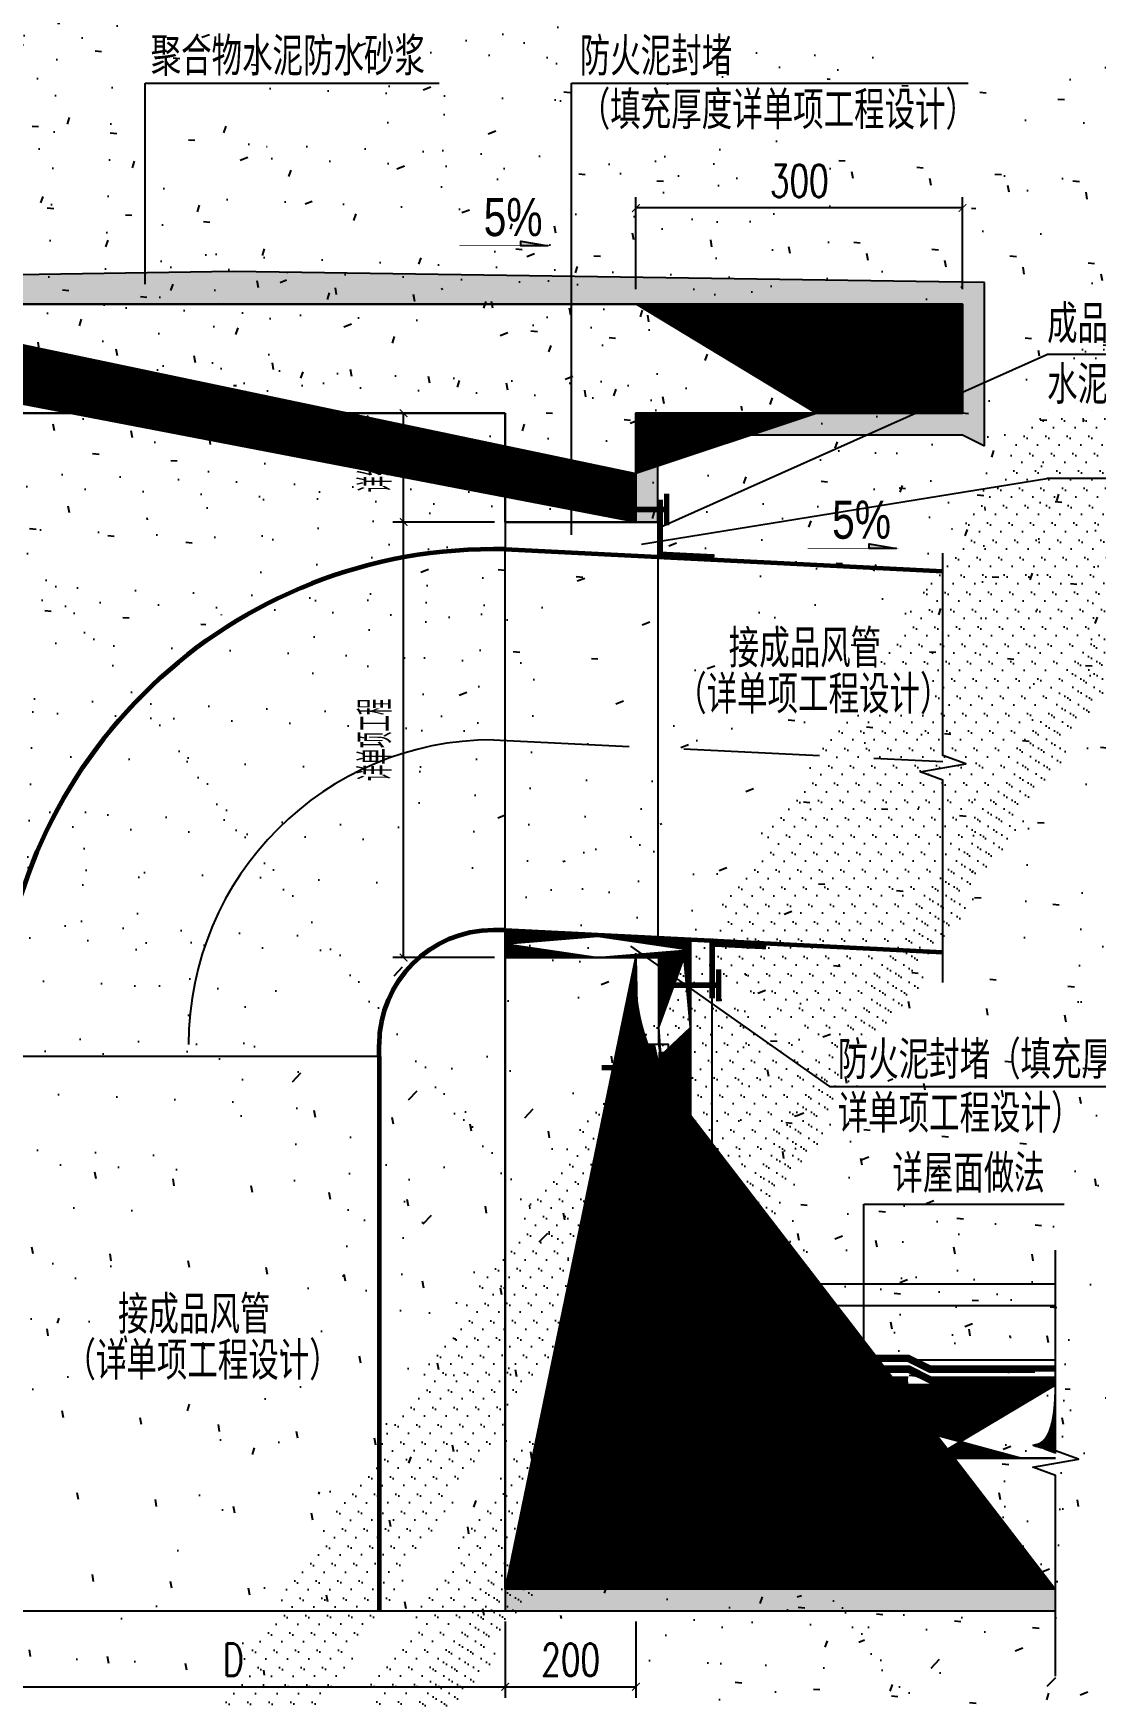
# Model space of a CAD drawing. Extents: x -40548 to 155442, y 5688 to 67136.
# Drawn here: x 134565 to 135541, y 7909 to 9438 of the extents above; entities that cross this region are included whole.
import ezdxf
from ezdxf.lldxf.tags import DXFTag

# ---------------------------------------------------------------- set-up
doc = ezdxf.new("R2010")
doc.units = 0
doc.header["$LTSCALE"] = 1000
doc.linetypes.add('DASH', pattern=[0.35, 0.25, -0.1])
doc.layers.get('DEFPOINTS').update_dxf_attribs({"color": 200})
for name, color, linetype in [('A-AXIS-SYMB', 3, 'Continuous'), ('CR-建-detl-FINISH', 1, 'Continuous'), ('CR-建-detl-H', 9, 'Continuous'), ('CR-建-detl-MEDM', 50, 'Continuous'), ('CR-建-detl-METL', 3, 'Continuous'), ('CR-建-detl-water-DASH', 210, 'Continuous'), ('CR-建-detl-XH', 8, 'Continuous'), ('CR-建-DIM-SYMB', 3, 'Continuous'), ('CR-建-dims-10', 140, 'Continuous'), ('CR-建-Dims-IDEN', 13, 'Continuous'), ('CR-建-floor-DRAIN-A', 120, 'Continuous'), ('CR-暖-ACS-YFG-FL', 2, 'Continuous'), ('CR-暖-ACS-YFG-FRZX', 5, 'CENTER')]:
    doc.layers.add(name, color=color, linetype=linetype)
doc.layers.add('CR-建-Wall-stru', color=40, linetype='Continuous', lineweight=30)
doc.layers.add('CR-暖-ACS-YFG-F2', color=6, linetype='Continuous', lineweight=60)
doc.styles.add('_TCH_DIM_T3', font='SIMPLEX', dxfattribs={"width": 0.705882, "bigfont": 'GBCBIG'})
doc.styles.add('HZ', font='xcsg.shx', dxfattribs={"width": 0.8, "bigfont": 'hztxt.shx'})
tags = doc.linetypes.add('CENTER', pattern=[2, 1.25, -0.25, 0.25, -0.25]).pattern_tags.tags
tags[10:11] = [DXFTag(74, 4), DXFTag(75, 0), DXFTag(340, '0'), DXFTag(46, 1.0), DXFTag(50, 0.0), DXFTag(44, 0.0), DXFTag(45, 0.0)]
tags[8:9] = [DXFTag(74, 4), DXFTag(75, 0), DXFTag(340, '0'), DXFTag(46, 1.0), DXFTag(50, 0.0), DXFTag(44, 0.0), DXFTag(45, 0.0)]
tags[6:7] = [DXFTag(74, 4), DXFTag(75, 0), DXFTag(340, '0'), DXFTag(46, 1.0), DXFTag(50, 0.0), DXFTag(44, 0.0), DXFTag(45, 0.0)]
tags[4:5] = [DXFTag(74, 4), DXFTag(75, 0), DXFTag(340, '0'), DXFTag(46, 1.0), DXFTag(50, 0.0), DXFTag(44, 0.0), DXFTag(45, 0.0)]
doc.dimstyles.new('_TCH_ARCH-10', dxfattribs={"dimscale": 10, "dimtxt": 2.975, "dimasz": 1, "dimexe": 1, "dimexo": 1, "dimgap": 1, "dimtad": 1, "dimdec": 0, "dimzin": 0, "dimdsep": 46, "dimtxsty": '_TCH_DIM_T3', "dimblk": 'ARCHTICK', "dimcen": 0.09, "dimclrt": 7, "dimazin": 2, "dimtfac": 1, "dimtdec": 0, "dimtix": 1, "dimtmove": 2, "dimatfit": 3, "dimfxl": 0, "dimtolj": 1, "dimtzin": 0, "dimarcsym": 0})

# ---------------------------------------------------------------- blocks, each defined once
blk = doc.blocks.new('*U52')
blk.add_hatch(color=256).paths.add_polyline_path([(0, 0), (0, 70), (-400, 0)])
at = {"const_width": 10}
blk.add_lwpolyline([(-400, 0), (0, 70), (0, 0)], close=True, dxfattribs=at)
blk.add_lwpolyline([(-400, 0), (0, 0), (0, 70)], close=True)
blk = doc.blocks.new('*U53')
at = {"const_width": 10}
blk.add_lwpolyline([(0, 0), (906, 0)], dxfattribs=at)
blk.add_blockref('*U52', (0, 0))
blk = doc.blocks.new('JXWT_718ED2DD-497D-4966-A1')
at = {"layer": 'CR-暖-ACS-YFG-F2'}
for p, q in [((1330, 800), (1280, 800)), ((1330, -800), (1280, -800)), ((-800, -1330), (-800, -1280)), ((800, -1330), (800, -1280))]:
    blk.add_line(p, q, dxfattribs=at)
for radius in [2080, 480]:
    blk.add_arc((1280, -1280), radius, 90, 180, dxfattribs=at)
at = {"layer": 'CR-暖-ACS-YFG-FL'}
for points in [[(1330, -800), (1330, 800)], [(800, -1330), (-800, -1330)]]:
    blk.add_lwpolyline(points, dxfattribs=at)
blk = doc.blocks.new('_ArchTick')
at = {"color": 0, "linetype": 'ByBlock', "const_width": 0.1}
blk.add_lwpolyline([(-0.35, -0.35), (0.35, 0.35)], dxfattribs=at)
blk = doc.blocks.new('*D284')
at = {"layer": 'CR-建-dims-10', "color": 0, "lineweight": -2}
for p, q in [((40599266459.337967, 3385065109.282046), (40599266459.337967, 3385065039.41098)), ((40599266958.888618, 3385065109.282046), (40599266958.888618, 3385065039.41098)), ((40599266459.337967, 3385065049.41098), (40599266958.888618, 3385065049.41098))]:
    blk.add_line(p, q, dxfattribs=at)
at = {"layer": 'DEFPOINTS', "color": 0}
for p in [(40599266459.337967, 3385065119.282046), (40599266958.888618, 3385065119.282046), (40599266958.888618, 3385065049.41098)]:
    blk.add_point(p, dxfattribs=at)
at = {"layer": 'CR-建-dims-10', "color": 0, "lineweight": -2, "xscale": 10, "yscale": 10, "zscale": 10, "rotation": 180}
blk.add_blockref('_ArchTick', (40599266459.337967, 3385065049.41098), dxfattribs=at)
at = {"layer": 'CR-建-dims-10', "color": 0, "lineweight": -2, "xscale": 10, "yscale": 10, "zscale": 10}
blk.add_blockref('_ArchTick', (40599266958.888618, 3385065049.41098), dxfattribs=at)
at = {"layer": 'CR-建-dims-10', "color": 7, "insert": (40599266709.113297, 3385065074.28598), "char_height": 29.75, "attachment_point": 5, "style": '_TCH_DIM_T3'}
blk.add_mtext('\\A1;D', dxfattribs=at)
blk = doc.blocks.new('*D285')
at = {"layer": 'CR-建-dims-10', "color": 0, "lineweight": -2}
for p, q in [((40599266958.888618, 3385065109.282046), (40599266958.888618, 3385065039.41098)), ((40599267078.888618, 3385065109.282046), (40599267078.888618, 3385065039.41098)), ((40599266958.888618, 3385065049.41098), (40599267078.888618, 3385065049.41098))]:
    blk.add_line(p, q, dxfattribs=at)
at = {"layer": 'DEFPOINTS', "color": 0}
for p in [(40599266958.888618, 3385065119.282046), (40599267078.888618, 3385065119.282046), (40599267078.888618, 3385065049.41098)]:
    blk.add_point(p, dxfattribs=at)
at = {"layer": 'CR-建-dims-10', "color": 0, "lineweight": -2, "xscale": 10, "yscale": 10, "zscale": 10, "rotation": 180}
blk.add_blockref('_ArchTick', (40599266958.888618, 3385065049.41098), dxfattribs=at)
at = {"layer": 'CR-建-dims-10', "color": 0, "lineweight": -2, "xscale": 10, "yscale": 10, "zscale": 10}
blk.add_blockref('_ArchTick', (40599267078.888618, 3385065049.41098), dxfattribs=at)
at = {"layer": 'CR-建-dims-10', "color": 7, "insert": (40599267018.888618, 3385065074.28598), "char_height": 29.75, "attachment_point": 5, "style": '_TCH_DIM_T3'}
blk.add_mtext('\\A1;200', dxfattribs=at)
blk = doc.blocks.new('*D286')
at = {"layer": 'CR-建-dims-10', "color": 0, "lineweight": -2}
for p, q in [((40599266948.888611, 3385066119.282046), (40599266855.495979, 3385066119.282046)), ((40599266865.495979, 3385065719.282046), (40599266865.495979, 3385066119.282046)), ((40599266948.888611, 3385065719.282046), (40599266855.495979, 3385065719.282046))]:
    blk.add_line(p, q, dxfattribs=at)
at = {"layer": 'DEFPOINTS', "color": 0}
for p in [(40599266865.495979, 3385066119.282046), (40599266958.888611, 3385066119.282046), (40599266958.888611, 3385065719.282046)]:
    blk.add_point(p, dxfattribs=at)
at = {"layer": 'CR-建-dims-10', "color": 0, "lineweight": -2, "xscale": 10, "yscale": 10, "zscale": 10}
for p, rotation in [((40599266865.495979, 3385066119.282046), 90), ((40599266865.495979, 3385065719.282046), 270)]:
    blk.add_blockref('_ArchTick', p, dxfattribs=dict(at, rotation=rotation))
at = {"layer": 'CR-建-dims-10', "color": 7, "insert": (40599266839.636597, 3385065919.282046), "char_height": 29.75, "attachment_point": 5, "rotation": 90, "style": '_TCH_DIM_T3'}
blk.add_mtext('\\A1;详单项工程', dxfattribs=at)
blk = doc.blocks.new('*D287')
at = {"layer": 'CR-建-dims-10', "color": 0, "lineweight": -2}
for p, q in [((40599266948.888611, 3385066219.282046), (40599266855.495979, 3385066219.282046)), ((40599266865.495979, 3385066119.282046), (40599266865.495979, 3385066219.282046)), ((40599266948.888611, 3385066119.282046), (40599266855.495979, 3385066119.282046))]:
    blk.add_line(p, q, dxfattribs=at)
at = {"layer": 'DEFPOINTS', "color": 0}
for p in [(40599266865.495979, 3385066219.282046), (40599266958.888611, 3385066219.282046), (40599266958.888611, 3385066119.282046)]:
    blk.add_point(p, dxfattribs=at)
at = {"layer": 'CR-建-dims-10', "color": 0, "lineweight": -2, "xscale": 10, "yscale": 10, "zscale": 10}
for p, rotation in [((40599266865.495979, 3385066219.282046), 90), ((40599266865.495979, 3385066119.282046), 270)]:
    blk.add_blockref('_ArchTick', p, dxfattribs=dict(at, rotation=rotation))
at = {"layer": 'CR-建-dims-10', "color": 7, "insert": (40599266839.800667, 3385066169.282046), "char_height": 29.75, "attachment_point": 5, "rotation": 90, "style": '_TCH_DIM_T3'}
blk.add_mtext('\\A1;详结施', dxfattribs=at)
blk = doc.blocks.new('*D289')
at = {"layer": 'CR-建-dims-10', "color": 0, "lineweight": -2}
for p, q in [((40599267078.888611, 3385066333.1633), (40599267078.888611, 3385066417.753328)), ((40599267378.888611, 3385066333.1633), (40599267378.888611, 3385066417.753328)), ((40599267378.888611, 3385066407.753328), (40599267078.888611, 3385066407.753328))]:
    blk.add_line(p, q, dxfattribs=at)
at = {"layer": 'DEFPOINTS', "color": 0}
for p in [(40599267078.888611, 3385066407.753328), (40599267078.888611, 3385066323.1633), (40599267378.888611, 3385066323.1633)]:
    blk.add_point(p, dxfattribs=at)
at = {"layer": 'CR-建-dims-10', "color": 0, "lineweight": -2, "xscale": 10, "yscale": 10, "zscale": 10, "rotation": 180}
blk.add_blockref('_ArchTick', (40599267078.888611, 3385066407.753328), dxfattribs=at)
at = {"layer": 'CR-建-dims-10', "color": 0, "lineweight": -2, "xscale": 10, "yscale": 10, "zscale": 10}
blk.add_blockref('_ArchTick', (40599267378.888611, 3385066407.753328), dxfattribs=at)
at = {"layer": 'CR-建-dims-10', "color": 7, "insert": (40599267228.888611, 3385066432.628328), "char_height": 29.75, "attachment_point": 5, "style": '_TCH_DIM_T3'}
blk.add_mtext('\\A1;300', dxfattribs=at)
blk = doc.blocks.new('34543432')
at = {"layer": 'CR-建-detl-H', "linetype": 'Continuous'}
h = blk.add_hatch(dxfattribs=at)
h.set_pattern_fill('钢筋混凝土', color=256, scale=10, style=0)
h.set_pattern_definition([(45, (40599266780.312, 3385066286.055), (-17.6777, 17.6777), []), (50, (40599266780.31, 3385066286.055), (71.726, -6.275), [7.5, -82.5]), (355, (40599266780.31, 3385066286.055), (-13.875, 75.219), [6, -66]), (100.451, (40599266786.29, 3385066285.53), (57.851, 68.944), [6.374, -70.114]), (46.184, (40599266780.31, 3385066306.055), (106.724, -16.552), [11.25, -123.75]), (96.636, (40599266789.21, 3385066304.68), (93.466, 97.412), [9.561, -105.171]), (351.184, (40599266780.31, 3385066306.06), (93.466, 97.412), [9, -99]), (21, (40599266790.31, 3385066301.055), (59.6907, -40.262), [7.5, -82.5]), (326, (40599266790.31, 3385066301.055), (24.3315, 72.515), [6, -66]), (71.451, (40599266795.29, 3385066297.7), (84.022, 32.253), [6.374, -70.114]), (37.5, (40599266780.312, 3385066286.055), (1.216, 33.2894), [0, -65.2, 0, -67, 0, -66.25]), (7.5, (40599266780.312, 3385066286.055), (26.307, 39.4412), [0, -38.2, 0, -63.7, 0, -25.25]), (327.5, (40599266758.012, 3385066286.055), (53.3822, -2.2555), [0, -25, 0, -78, 0, -103.5]), (317.5, (40599266748.012, 3385066286.055), (58.3186, 10.0105), [0, -32.5, 0, -51.8, 0, -73.5])])
h.paths.add_polyline_path([(40599267378.888611, 3385066319.282046), (40599266709.113289, 3385066319.282046), (40599266709.113289, 3385066219.282046), (40599266958.888611, 3385066219.282046), (40599266958.888611, 3385066119.282046), (40599267078.888611, 3385066119.282046), (40599267078.888611, 3385066219.282046), (40599267378.888611, 3385066219.282046)])
h.paths.add_polyline_path([(40599266709.113289, 3385066319.282046), (40599266039.337967, 3385066319.282046), (40599266039.337967, 3385066219.282046), (40599266339.337967, 3385066219.282046), (40599266339.337967, 3385066119.282046), (40599266459.337967, 3385066119.282046), (40599266459.337967, 3385066219.282046), (40599266709.113289, 3385066219.282046)])
h = blk.add_hatch(dxfattribs=at)
h.set_pattern_fill('ANSI37', color=256, scale=2, style=0)
h.set_pattern_definition([(45, (40600092813.495, 3385019564.378), (-4.49012806, 4.49012806), []), (135, (40600092813.495, 3385019564.378), (-4.49012806, -4.49012806), [])])
h.paths.add_polyline_path([(40599267098.888611, 3385066087.316604), (40599267098.888611, 3385066119.282046), (40599266958.888611, 3385066119.282046), (40599266958.888611, 3385066094.282046)])
h = blk.add_hatch(dxfattribs=at)
h.set_pattern_fill('ANSI37', color=256, scale=2, style=0)
h.set_pattern_definition([(315, (40600092813.495, 3385112274.186), (-4.49012806, -4.49012806), []), (225, (40600092813.495, 3385112274.186), (-4.49012806, 4.49012806), [])])
h.paths.add_polyline_path([(40599267128.888443, 3385065733.518134), (40599266958.888611, 3385065744.282046), (40599266958.888611, 3385065719.282046), (40599267128.888527, 3385065719.282469)])
h = blk.add_hatch(dxfattribs=at)
h.set_pattern_fill('钢筋混凝土', color=256, scale=10, style=0)
h.set_pattern_definition([(45, (40598671479.78, 3385302604.437), (-17.6776695, 17.6776695), []), (50, (40598671479.78, 3385302604.44), (71.726018, -6.2752135), [7.5, -82.5]), (355, (40598671479.78, 3385302604.44), (-13.875133, 75.219213), [6, -66]), (100.4514, (40598671485.76, 3385302603.914), (57.850938, 68.943954), [6.374019, -70.114211]), (46.1842, (40598671479.78, 3385302624.44), (106.724105, -16.551901), [11.25, -123.75]), (96.6356, (40598671488.67, 3385302623.06), (93.46627, 97.411787), [9.561029, -105.1713]), (351.1842, (40598671479.78, 3385302624.44), (93.466195, 97.41186), [9, -99]), (21, (40598671489.78, 3385302619.44), (59.690705, -40.261889), [7.5, -82.5]), (326, (40598671489.78, 3385302619.44), (24.331533, 72.5150045), [6, -66]), (71.4514, (40598671494.754, 3385302616.08), (84.022263, 32.25305), [6.374019, -70.114211]), (37.5, (40598671479.78, 3385302604.437), (1.2159855, 33.2893854), [0, -65.2, 0, -67, 0, -66.25]), (7.5, (40598671479.78, 3385302604.437), (26.3069537, 39.4411712), [0, -38.2, 0, -63.7, 0, -25.25]), (327.5, (40598671457.48, 3385302604.437), (53.3822436, -2.2554872), [0, -25, 0, -78, 0, -103.5]), (317.5, (40598671447.48, 3385302604.437), (58.318617, 10.0104982), [0, -32.5, 0, -51.8, 0, -73.5])])
h.paths.add_polyline_path([(40599267078.888062, 3385065639.282046), (40599267078.888611, 3385065639.282046), (40599267078.888611, 3385065719.282046), (40599266958.888611, 3385065719.282046), (40599266958.888611, 3385065139.282046), (40599267464.327316, 3385065139.282046), (40599267464.327316, 3385065259.282046), (40599267078.888611, 3385065259.282046)])
at = {"layer": 'CR-建-detl-XH'}
h = blk.add_hatch(dxfattribs=at)
h.set_pattern_fill('AR-SAND', color=256, scale=5, style=0)
h.set_pattern_definition([(37.5, (40598655558.146, 3385308696.735), (-0.40000782, 12.23533093), [0, -9.652, 0, -10.795, 0, -10.31875]), (7.5, (40598655558.146, 3385308696.735), (11.23808208, 17.9206275), [0, -5.207, 0, -8.6995, 0, -3.33375]), (327.5, (40598655550.335, 3385308696.735), (19.77480926, 0.03592962), [0, -3.175, 0, -11.43, 0, -14.9225]), (317.5, (40598655550.335, 3385308696.735), (19.0889113, 5.5732331), [0, -1.5875, 0, -7.493, 0, -8.5725])])
edge = h.paths.add_edge_path()
edge.add_line((40599266339.337967, 3385066219.282046), (40599266039.337967, 3385066219.282046))
edge.add_line((40599266039.337967, 3385066219.282046), (40599266039.337967, 3385066319.282046))
edge.add_line((40599266039.337967, 3385066319.282046), (40599266709.113297, 3385066319.282046))
edge.add_line((40599266709.113289, 3385066319.282046), (40599267378.888611, 3385066319.282046))
edge.add_line((40599267378.888611, 3385066319.282046), (40599267378.888611, 3385066219.282046))
edge.add_line((40599267378.888611, 3385066219.282046), (40599267078.888611, 3385066219.282046))
edge.add_line((40599267078.888611, 3385066219.282046), (40599267078.888611, 3385066119.282046))
edge.add_line((40599267078.888611, 3385066119.282046), (40599267098.888611, 3385066119.282046))
edge.add_line((40599267098.888611, 3385066119.282046), (40599267098.888611, 3385066199.282046))
edge.add_line((40599267098.888611, 3385066199.282046), (40599267213.888611, 3385066199.282046))
edge.add_arc((40599267216.799759, 3385066195.121635), 5.077772, 55.018509785, 124.981406547, ccw=False)
edge.add_line((40599267219.710899, 3385066199.282046), (40599267378.888611, 3385066199.282046))
edge.add_line((40599267378.888611, 3385066199.282046), (40599267398.888611, 3385066189.282046))
edge.add_line((40599267398.888611, 3385066189.282046), (40599267398.888611, 3385066339.282046))
edge.add_line((40599267398.888611, 3385066339.282046), (40599266709.113289, 3385066349.282046))
edge.add_line((40599266709.113289, 3385066349.282046), (40599266019.337967, 3385066339.282046))
edge.add_line((40599266019.337967, 3385066339.282046), (40599266019.337967, 3385066189.282046))
edge.add_line((40599266019.337967, 3385066189.282046), (40599266039.337967, 3385066199.282046))
edge.add_line((40599266039.337967, 3385066199.282046), (40599266199.856827, 3385066199.282046))
edge.add_arc((40599266202.097397, 3385066194.007423), 5.730779, 66.985014827, 113.015033381, ccw=False)
edge.add_line((40599266204.337967, 3385066199.282046), (40599266319.337967, 3385066199.282046))
edge.add_line((40599266319.337967, 3385066199.282046), (40599266319.337967, 3385065741.890741))
edge.add_line((40599266319.337967, 3385065741.890742), (40599266339.337967, 3385065741.890742))
edge.add_line((40599266339.337967, 3385065741.890742), (40599266339.337967, 3385066219.282046))
h = blk.add_hatch(dxfattribs=at)
h.set_pattern_fill('AR-SAND', color=256, scale=5, style=0)
h.set_pattern_definition([(37.5, (40598915882.546, 3385308696.735), (-0.40000782, 12.23533093), [0, -9.652, 0, -10.795, 0, -10.31875]), (7.5, (40598915882.546, 3385308696.735), (11.2380821, 17.9206275), [0, -5.207, 0, -8.6995, 0, -3.33375]), (327.5, (40598915874.735, 3385308696.735), (19.77480926, 0.03592962), [0, -3.175, 0, -11.43, 0, -14.9225]), (317.5, (40598915874.735, 3385308696.735), (19.0889113, 5.5732331), [0, -1.5875, 0, -7.493, 0, -8.5725])])
edge = h.paths.add_edge_path()
edge.add_line((40599267199.045357, 3385065399.282046), (40599267150.620743, 3385065399.282046))
edge.add_line((40599267150.620743, 3385065399.282046), (40599267128.885834, 3385065399.282186))
edge.add_line((40599267128.885834, 3385065399.282186), (40599267128.887863, 3385065639.282046))
edge.add_line((40599267128.887863, 3385065639.282046), (40599267078.888618, 3385065719.282046))
edge.add_line((40599267078.888618, 3385065719.282046), (40599267078.888611, 3385065618.101524))
edge.add_line((40599267078.888611, 3385065618.101524), (40599267092.770187, 3385065618.101524))
edge.add_line((40599267092.770187, 3385065618.101524), (40599267090.037758, 3385065638.829961))
edge.add_line((40599267090.037758, 3385065638.829961), (40599267094.801689, 3385065618.101524))
edge.add_line((40599267094.801689, 3385065618.101524), (40599267078.888611, 3385065618.101524))
edge.add_line((40599267078.888611, 3385065618.101524), (40599267078.888618, 3385065719.282046))
edge.add_line((40599267078.888618, 3385065719.282046), (40599267128.888428, 3385065730.000002))
edge.add_line((40599267128.888428, 3385065730.000002), (40599267148.887772, 3385065740))
edge.add_line((40599267148.887772, 3385065740), (40599267148.886253, 3385065449.282193))
edge.add_arc((40599267198.886253, 3385065449.281786), 49.999992, 179.999534454, 270.182336875)
at = {"layer": 'CR-建-detl-XH', "linetype": 'Continuous'}
h = blk.add_hatch(dxfattribs=at)
h.set_pattern_fill('ANSI37', color=256, scale=10, style=0)
h.set_pattern_definition([(45, (40598915882.546, 3385308696.735), (-11.22532015, 11.22532015), []), (135, (40598915882.546, 3385308696.735), (-11.22532015, -11.22532015), [])])
h.paths.add_polyline_path([(40599267106.386253, 3385065399.28233), (40599267128.885834, 3385065399.282186), (40599267128.887863, 3385065719.282046), (40599267099.999992, 3385065719.282047), (40599267099.999992, 3385065639.281814), (40599267108.887329, 3385065589.280353), (40599267106.397453, 3385065529.085476), (40599267106.396217, 3385065508.809893)])
h = blk.add_hatch(dxfattribs=at)
h.set_pattern_fill('防水材料', color=256, scale=10, angle=45, style=0)
h.set_pattern_definition([(45, (40598712721.376, 3385319329.5393), (13.25825215, 22.09708691), [100, -50]), (135, (40598712721.376, 3385319329.5393), (13.25825215, -22.09708691), [100, -50])])
h.paths.add_polyline_path([(40599267086.427696, 3385065639.282046), (40599267078.888611, 3385065639.282046), (40599267078.887329, 3385065589.280683), (40599267108.887329, 3385065589.280353), (40599267108.894783, 3385065639.281318)])
at = {"layer": 'CR-建-detl-XH'}
h = blk.add_hatch(dxfattribs=at)
h.set_pattern_fill('AR-SAND', color=256, scale=5, style=0)
h.set_pattern_definition([(37.5, (40599093652.677, 3385237579.942), (-0.40000782, 12.23533093), [0, -9.652, 0, -10.795, 0, -10.31875]), (7.5, (40599093652.677, 3385237579.942), (11.2380821, 17.9206275), [0, -5.207, 0, -8.6995, 0, -3.33375]), (327.5, (40599093644.867, 3385237579.942), (19.77480926, 0.0359296), [0, -3.175, 0, -11.43, 0, -14.9225]), (317.5, (40599093644.867, 3385237579.942), (19.0889113, 5.5732331), [0, -1.5875, 0, -7.493, 0, -8.5725])])
edge = h.paths.add_edge_path()
edge.add_arc((40599267198.886253, 3385065449.281793), 50, 216.869533952, 269.817666216)
edge.add_line((40599267198.727127, 3385065399.282046), (40599267464.327316, 3385065399.282046))
edge.add_line((40599267464.327316, 3385065399.282046), (40599267464.327316, 3385065419.282046))
edge.add_line((40599267464.327316, 3385065419.282046), (40599267158.886047, 3385065419.282046))
at = {"layer": 'CR-建-detl-XH', "linetype": 'Continuous'}
h = blk.add_hatch(dxfattribs=at)
h.set_pattern_fill('防水材料', color=256, scale=10, style=0)
h.set_pattern_definition([(180, (40599441256.9654, 3385224385.151), (-25, 6.25), [100, -50]), (90, (40599441256.9654, 3385224385.151), (6.25, -25), [100, -50])])
h.paths.add_polyline_path([(40599267106.389587, 3385065349.282046), (40599267141.100311, 3385065349.282046), (40599267141.100311, 3385065399.282046), (40599267106.389587, 3385065399.282046)])
at = {"layer": 'CR-建-detl-XH'}
h = blk.add_hatch(dxfattribs=at)
h.set_pattern_fill('混凝土', color=256, scale=5, style=0)
h.set_pattern_definition([(50, (40599093652.677, 3385237579.942), (35.863009, -3.1376067), [3.75, -41.25]), (355, (40599093652.677, 3385237579.942), (-6.9375667, 37.6096067), [3, -33]), (100.4514, (40599093655.666, 3385237579.68), (28.925469, 34.471977), [3.1870095, -35.0571056]), (46.1842, (40599093652.677, 3385237589.94), (53.3620524, -8.275951), [5.625, -61.875]), (96.6356, (40599093657.124, 3385237589.25), (46.733135, 48.705894), [4.780514, -52.58565]), (351.1842, (40599093652.677, 3385237589.94), (46.733097, 48.70593), [4.5, -49.5]), (21, (40599093657.677, 3385237587.442), (29.8453526, -20.1309445), [3.75, -41.25]), (326, (40599093657.677, 3385237587.442), (12.1657666, 36.257502), [3, -33]), (71.4514, (40599093660.164, 3385237585.764), (42.0111314, 16.126525), [3.1870095, -35.0571056]), (37.5, (40599093652.677, 3385237579.942), (0.60799277, 16.6446927), [0, -32.6, 0, -33.5, 0, -33.125]), (7.5, (40599093652.677, 3385237579.942), (13.1534769, 19.7205856), [0, -19.1, 0, -31.85, 0, -12.625]), (327.5, (40599093641.527, 3385237579.942), (26.6911218, -1.1277436), [0, -12.5, 0, -39, 0, -51.75]), (317.5, (40599093636.527, 3385237579.942), (29.1593085, 5.0052491), [0, -16.25, 0, -25.9, 0, -36.75])])
h.paths.add_polyline_path([(40599267464.327316, 3385065349.282046), (40599267464.327316, 3385065399.282046), (40599267150.620743, 3385065399.282046), (40599267150.620743, 3385065349.282046)])
h = blk.add_hatch(dxfattribs=at)
h.set_pattern_fill('AR-SAND', color=256, scale=5, style=0)
h.set_pattern_definition([(37.5, (40599099729.584, 3385228657.581), (-0.40000782, 12.23533093), [0, -9.652, 0, -10.795, 0, -10.31875]), (7.5, (40599099729.584, 3385228657.58), (11.2380821, 17.9206275), [0, -5.207, 0, -8.6995, 0, -3.33375]), (327.5, (40599099721.773, 3385228657.581), (19.77480926, 0.0359296), [0, -3.175, 0, -11.43, 0, -14.9225]), (317.5, (40599099721.773, 3385228657.58), (19.0889113, 5.5732331), [0, -1.5875, 0, -7.493, 0, -8.5725])])
h.paths.add_polyline_path([(40599267078.895897, 3385065376.785884), (40599267078.892723, 3385065326.782695), (40599267128.895897, 3385065326.782695, -0.4142322429)])
at = {"layer": 'CR-建-detl-XH', "linetype": 'Continuous'}
h = blk.add_hatch(dxfattribs=at)
h.set_pattern_fill('ANSI37', color=256, scale=10, style=0)
h.set_pattern_definition([(45, (40599104640.574, 3385216892.71), (-11.2253202, 11.2253202), []), (135, (40599104640.574, 3385216892.71), (-11.2253202, -11.2253202), [])])
edge = h.paths.add_edge_path()
edge.add_line((40599267464.327316, 3385065275.13967), (40599267464.327316, 3385065326.782313))
edge.add_line((40599267464.327316, 3385065326.782313), (40599267078.892708, 3385065326.782695))
edge.add_line((40599267078.892723, 3385065326.782695), (40599267078.892067, 3385065309.118969))
edge.add_arc((40599267128.8918, 3385065309.282046), 50.000001, 180.186872672, 270.006853309)
edge.add_line((40599267128.897781, 3385065259.282046), (40599267331.207092, 3385065259.282046))
edge.add_line((40599267331.2071, 3385065259.282046), (40599267351.294678, 3385065259.282046))
edge.add_line((40599267351.294678, 3385065259.282046), (40599267464.327316, 3385065259.282046))
edge.add_line((40599267464.327316, 3385065259.282046), (40599267464.327316, 3385065263.793429))
edge.add_line((40599267464.327316, 3385065263.793429), (40599267443.327316, 3385065271.436804))
edge.add_line((40599267443.327316, 3385065271.436804), (40599267464.327316, 3385065275.13967))
at = {"layer": 'CR-建-detl-XH'}
h = blk.add_hatch(dxfattribs=at)
h.set_pattern_fill('AR-SAND', color=256, scale=5, style=0)
h.set_pattern_definition([(37.5, (40599099729.58, 3385228590.08), (-0.40000782, 12.23533093), [0, -9.652, 0, -10.795, 0, -10.31875]), (7.5, (40599099729.58, 3385228590.08), (11.2380821, 17.9206275), [0, -5.207, 0, -8.6995, 0, -3.33375]), (327.5, (40599099721.769, 3385228590.08), (19.77480926, 0.0359296), [0, -3.175, 0, -11.43, 0, -14.9225]), (317.5, (40599099721.769, 3385228590.08), (19.0889113, 5.5732331), [0, -1.5875, 0, -7.493, 0, -8.5725])])
h.paths.add_polyline_path([(40599267078.8918, 3385065309.285235), (40599267078.888611, 3385065259.282046), (40599267128.8918, 3385065259.282046, -0.4142322429)])
h = blk.add_hatch(dxfattribs=at)
h.set_pattern_fill('AR-SAND', color=256, scale=5, style=0)
h.set_pattern_definition([(142.5, (40599860086.018, 3385306424.237), (0.40000782, 12.23533093), [0, -9.652, 0, -10.795, 0, -10.31875]), (172.5, (40599860086.018, 3385306424.237), (-11.23808208, 17.9206275), [0, -5.207, 0, -8.6995, 0, -3.33375]), (212.5, (40599860093.829, 3385306424.237), (-19.77480926, 0.03592962), [0, -3.175, 0, -11.43, 0, -14.9225]), (222.5, (40599860093.829, 3385306424.237), (-19.0889113, 5.5732331), [0, -1.5875, 0, -7.493, 0, -8.5725])])
h.paths.add_polyline_path([(40599266958.888611, 3385065139.282046), (40599266958.888611, 3385065119.282046), (40599267464.327316, 3385065119.282046), (40599267464.327316, 3385065139.282046)])
at = {"layer": 'CR-建-detl-FINISH'}
for p, q in [((40599266709.113289, 3385066349.282046), (40599266019.337967, 3385066339.282046)), ((40599267398.888611, 3385066339.282046), (40599266709.113289, 3385066349.282046)), ((40599267398.888611, 3385066189.282046), (40599267398.888611, 3385066339.282046)), ((40599267098.888611, 3385066119.282046), (40599267098.888611, 3385066199.282046)), ((40599267098.888611, 3385066199.282046), (40599267378.888611, 3385066199.282046)), ((40599267378.888611, 3385066199.282046), (40599267398.888611, 3385066189.282046)), ((40599267078.888611, 3385066119.282046), (40599267098.888611, 3385066119.282046)), ((40599267148.886253, 3385065449.281793), (40599267148.888527, 3385065734.828949)), ((40599267198.988609, 3385065732.336313), (40599267178.865356, 3385065733.337507)), ((40599267099.999992, 3385065639.281814), (40599267099.999992, 3385065719.282046)), ((40599267128.888527, 3385065719.282045), (40599267128.885834, 3385065399.282186)), ((40599267464.327316, 3385065419.282046), (40599267158.886063, 3385065419.282046))]:
    blk.add_line(p, q, dxfattribs=at)
for points in [[(40599267078.887329, 3385065589.280683), (40599267108.887329, 3385065589.280353), (40599267108.890518, 3385065639.281716), (40599267078.888611, 3385065639.282046)], [(40599266958.888611, 3385065139.282046), (40599266958.888611, 3385065119.282046), (40599267464.327316, 3385065119.282046)]]:
    blk.add_lwpolyline(points, dxfattribs=at)
at = {"layer": 'CR-建-detl-FINISH', "color": 5}
blk.add_lwpolyline([(40599266459.337967, 3385065119.282046), (40599266958.888611, 3385065119.282046)], dxfattribs=at)
at = {"layer": 'CR-建-detl-FINISH'}
blk.add_arc((40599267198.886253, 3385065449.281793), 50, 180, 270, dxfattribs=at)
at = {"layer": 'CR-建-detl-MEDM'}
for p, q in [((40599267098.888611, 3385066119.282046), (40599266958.888611, 3385066119.282046)), ((40599266958.888611, 3385066119.282046), (40599266958.888611, 3385066094.282046)), ((40599267098.888611, 3385066119.282046), (40599267098.888611, 3385066087.316604)), ((40599266958.888611, 3385066094.282046), (40599267068.888611, 3385066088.809198)), ((40599267098.888611, 3385066087.316604), (40599267098.888611, 3385065737.316604)), ((40599266958.888611, 3385065744.282046), (40599267178.57412, 3385065733.518132)), ((40599266958.888611, 3385065719.282046), (40599266958.888611, 3385065744.282046)), ((40599267128.888443, 3385065735.824017), (40599267128.888527, 3385065719.282045)), ((40599266958.888611, 3385065719.282046), (40599267128.888397, 3385065719.282046)), ((40599267106.389587, 3385065349.28233), (40599267106.389587, 3385065399.28233)), ((40599267150.620743, 3385065399.282046), (40599267106.389587, 3385065399.28233)), ((40599267141.100311, 3385065349.282046), (40599267141.100311, 3385065399.282046)), ((40599267464.327316, 3385065399.282046), (40599267150.620743, 3385065399.282046)), ((40599267141.100311, 3385065349.282046), (40599267106.389587, 3385065349.28233)), ((40599267464.327316, 3385065349.282046), (40599267141.100311, 3385065349.282046))]:
    blk.add_line(p, q, dxfattribs=at)
blk.add_lwpolyline([(40599267464.327316, 3385065326.782313), (40599267078.892723, 3385065326.782695), (40599267078.892067, 3385065309.118969, 0.4132936115), (40599267128.897781, 3385065259.282046), (40599267331.2071, 3385065259.282046), (40599267351.294678, 3385065259.282046), (40599267464.327316, 3385065259.282046)], format="xyb", dxfattribs=at)
for centre in [(40599267128.895897, 3385065376.782695), (40599267128.8918, 3385065309.282046)]:
    blk.add_arc(centre, 50, 179.996339019, 270, dxfattribs=at)
at = {"layer": 'CR-建-detl-METL', "linetype": 'Continuous', "const_width": 5}
for points in [[(40599267101.169991, 3385066139.703098), (40599267101.169991, 3385066089.703098), (40599267151.046532, 3385066087.221582)], [(40599267107.169991, 3385066145.471951), (40599267107.169991, 3385066116.099316)], [(40599267052.816002, 3385066130.785633), (40599267105.669991, 3385066130.785633)], [(40599267148.888512, 3385065681.718326), (40599267148.888512, 3385065731.718326), (40599267198.51873, 3385065729.249066)], [(40599267154.888512, 3385065679.161674), (40599267154.888512, 3385065708.534309)], [(40599267100.534523, 3385065693.847992), (40599267153.388512, 3385065693.847992)], [(40599267101.836937, 3385065632.787842), (40599267101.836937, 3385065603.415206)], [(40599267047.482964, 3385065618.101524), (40599267100.336937, 3385065618.101524)]]:
    blk.add_lwpolyline(points, dxfattribs=at)
at = {"layer": 'CR-建-detl-water-DASH'}
for points in [[(40599267078.888618, 3385065718.829962), (40599267081.401917, 3385065589.384352), (40599267081.384171, 3385065376.339768, 0.4142488958), (40599267128.884018, 3385065328.839919), (40599267328.880981, 3385065328.839919)], [(40599267084.463188, 3385065638.829961), (40599267086.402023, 3385065590.549691), (40599267086.384171, 3385065376.339467, 0.4142488958), (40599267128.883713, 3385065333.839919), (40599267328.880981, 3385065333.839919)], [(40599267084.463188, 3385065638.829961), (40599267091.400513, 3385065589.395751), (40599267091.397377, 3385065527.926636), (40599267091.396156, 3385065507.651052), (40599267091.384171, 3385065376.339165, 0.4142488958), (40599267128.883423, 3385065338.839919), (40599267328.880981, 3385065338.839919), (40599267348.968559, 3385065328.839919), (40599267464.327316, 3385065328.839919)], [(40599267090.037758, 3385065638.829961), (40599267096.400574, 3385065590.56111), (40599267096.397453, 3385065529.09199), (40599267096.396233, 3385065508.816407), (40599267096.384171, 3385065376.338864, 0.4142488958), (40599267128.88311, 3385065343.839919), (40599267330.056709, 3385065343.839919), (40599267350.144287, 3385065333.839919), (40599267464.327316, 3385065333.839919)], [(40599267090.037758, 3385065638.829961), (40599267101.400513, 3385065589.389236), (40599267101.397377, 3385065527.920122), (40599267101.396156, 3385065507.644538), (40599267101.384171, 3385065376.338562, 0.4142488958), (40599267128.882812, 3385065348.839919), (40599267328.293114, 3385065348.839919), (40599267348.380692, 3385065338.839919), (40599267445.285294, 3385065338.839919)], [(40599267095.612343, 3385065638.829961), (40599267106.400574, 3385065590.554595), (40599267106.397453, 3385065529.085476), (40599267106.396217, 3385065508.809893), (40599267106.384171, 3385065376.338261, 0.4142488958), (40599267128.882507, 3385065353.839919), (40599267329.468842, 3385065353.839919), (40599267349.556427, 3385065343.839919), (40599267464.327316, 3385065343.839919)]]:
    blk.add_lwpolyline(points, format="xyb", dxfattribs=at)
at = {"layer": 'CR-建-detl-water-DASH', "linetype": 'DASH', "ltscale": 0.1, "const_width": 5}
for points in [[(40599267081.675903, 3385065638.829961), (40599267083.90197, 3385065589.967021), (40599267083.884171, 3385065376.339618, 0.4142488958), (40599267128.883873, 3385065331.339919), (40599267328.880981, 3385065331.339919)], [(40599267087.250473, 3385065638.829961), (40599267093.900543, 3385065589.97843), (40599267093.897423, 3385065528.509313), (40599267093.896187, 3385065508.23373), (40599267093.884171, 3385065376.339015, 0.4142488958), (40599267128.883263, 3385065341.339919), (40599267329.468842, 3385065341.339919), (40599267349.556427, 3385065331.339919), (40599267464.327316, 3385065331.339919)], [(40599267092.825043, 3385065638.829961), (40599267103.900543, 3385065589.971916), (40599267103.897423, 3385065528.502799), (40599267103.896187, 3385065508.227215), (40599267103.884171, 3385065376.338411, 0.4142488958), (40599267128.88266, 3385065351.339919), (40599267328.880981, 3385065351.339919), (40599267348.968559, 3385065341.339919), (40599267464.327316, 3385065341.339919)]]:
    blk.add_lwpolyline(points, format="xyb", dxfattribs=at)
at = {"layer": 'CR-建-DIM-SYMB'}
for points in [[(40599267360.873131, 3385065696.241797), (40599267360.873131, 3385065882.217787), (40599267339.873131, 3385065889.861162), (40599267381.873131, 3385065897.266895), (40599267360.873131, 3385065904.717787), (40599267360.873131, 3385066090.693777)], [(40599267464.327316, 3385065059.282046), (40599267464.327316, 3385065243.592981), (40599267443.327316, 3385065251.236356), (40599267485.327316, 3385065258.642089), (40599267464.327316, 3385065266.092981), (40599267464.327316, 3385065450.403917)]]:
    blk.add_lwpolyline(points, dxfattribs=at)
at = {"layer": 'CR-建-Dims-IDEN', "linetype": 'Continuous'}
for p, q in [((40599266628.248917, 3385066522.398241), (40599266898.283913, 3385066522.398241)), ((40599266628.248917, 3385066337.906904), (40599266628.248917, 3385066522.398241)), ((40599267019.671051, 3385066522.398241), (40599267383.933121, 3385066522.398241)), ((40599267019.671051, 3385066107.670143), (40599267019.671051, 3385066522.398241)), ((40599267101.169991, 3385066114.703098), (40599267456.305458, 3385066273.210777)), ((40599267871.914284, 3385066273.210777), (40599267456.305458, 3385066273.210777)), ((40599267084.088097, 3385066098.901814), (40599267456.305458, 3385066159.377197)), ((40599267865.430168, 3385066159.377197), (40599267456.305458, 3385066159.377197)), ((40599267073.94709, 3385065729.701307), (40599267256.578934, 3385065600.670112)), ((40599267256.578934, 3385065600.670112), (40599267552.329277, 3385065600.670112)), ((40599267288.214394, 3385065230.785948), (40599267288.214394, 3385065492.720642)), ((40599267288.214394, 3385065492.720642), (40599267472.328949, 3385065492.720642))]:
    blk.add_line(p, q, dxfattribs=at)
at = {"layer": 'CR-建-Wall-stru'}
for points in [[(40599266709.113289, 3385066319.282046), (40599266039.337967, 3385066319.282046), (40599266039.337967, 3385066219.282046), (40599266339.337967, 3385066219.282046)], [(40599266709.113289, 3385066319.282046), (40599267378.888611, 3385066319.282046), (40599267378.888611, 3385066219.282046), (40599267078.888611, 3385066219.282046)], [(40599266459.337967, 3385066219.282046), (40599266709.113289, 3385066219.282046)], [(40599266958.888611, 3385066219.282046), (40599266709.113289, 3385066219.282046)], [(40599266958.888611, 3385066219.282046), (40599266958.888611, 3385066119.282046), (40599267078.888611, 3385066119.282046), (40599267078.888611, 3385066219.282046)], [(40599266958.888611, 3385065139.282046), (40599266958.888611, 3385065719.282046), (40599267078.888611, 3385065719.282046), (40599267078.888611, 3385065639.282046), (40599267078.888611, 3385065639.282046)], [(40599267078.888611, 3385065259.282046), (40599267078.888611, 3385065719.282045)], [(40599267464.327316, 3385065259.282046), (40599267078.888611, 3385065259.282046)], [(40599267464.327316, 3385065139.282046), (40599266958.888611, 3385065139.282046)]]:
    blk.add_lwpolyline(points, dxfattribs=at)
at = {"layer": 'CR-暖-ACS-YFG-F2'}
for p, q in [((40599266958.888611, 3385066094.282046), (40599267360.873131, 3385066074.282046)), ((40599266958.888611, 3385065744.282046), (40599267360.873131, 3385065724.282046)), ((40599266842.951111, 3385065628.344546), (40599266842.951111, 3385065119.282046))]:
    blk.add_line(p, q, dxfattribs=at)
at = {"layer": 'CR-暖-ACS-YFG-FRZX', "linetype": 'DASH', "ltscale": 0.5}
blk.add_line((40599266947.951111, 3385065919.282046), (40599267360.873131, 3385065899.282046), dxfattribs=at)
at = {"layer": 'CR-暖-ACS-YFG-FRZX'}
blk.add_arc((40599266947.951111, 3385065639.282046), 280, 90, 180, dxfattribs=at)
at = {"layer": 'CR-建-floor-DRAIN-A', "linetype": 'Continuous', "xscale": -0.0625, "yscale": 0.0625, "zscale": 0.0625}
for p in [(40599266973.227249, 3385066372.994043), (40599267293.213509, 3385066095.027575)]:
    blk.add_blockref('*U53', p, dxfattribs=at)
at = {"layer": 'CR-暖-ACS-YFG-F2', "xscale": 0.2187500000000688, "yscale": 0.2187500000000688, "zscale": 0.2187500000000688}
blk.add_blockref('JXWT_718ED2DD-497D-4966-A1', (40599266667.951111, 3385065919.282046), dxfattribs=at)
at = {"layer": 'CR-建-Dims-IDEN', "color": 7, "linetype": 'Continuous', "style": 'HZ', "width": 0.8}
for s, p in [('聚合物水泥防水砂浆', (40599266633.101334, 3385066529.437588)), ('防火泥封堵', (40599267027.289711, 3385066529.437588)), ('（填充厚度详单项工程设计）', (40599267027.289711, 3385066480.083302)), ('5%%%', (40599266939.061737, 3385066381.910103)), ('成品2厚铝合金披水板（L50x50）', (40599267456.530983, 3385066283.611721)), ('水泥钉固定@500', (40599267456.530983, 3385066227.809834)), ('5%%%', (40599267259.047997, 3385066103.943635)), ('接成品风管', (40599267164.121857, 3385065985.617568)), ('（详单项工程设计）', (40599267115.829483, 3385065943.362512)), ('防火泥封堵（填充厚度', (40599267264.197594, 3385065607.70946)), ('详单项工程设计）', (40599267264.197594, 3385065558.355174)), ('详屋面做法', (40599267314.439781, 3385065503.220642)), ('接成品风管', (40599266603.161049, 3385065373.668471)), ('（详单项工程设计）', (40599266554.868668, 3385065331.413415))]:
    blk.add_text(s, height=35, dxfattribs=at).set_placement(p)
at = {"layer": 'CR-建-dims-10'}
dim = blk.add_aligned_dim(p1=(40599267378.888611, 3385066323.1633), p2=(40599267078.888611, 3385066323.1633), distance=-84.590028, dimstyle='_TCH_ARCH-10', dxfattribs=at)
dim.commit()
dim.dimension.update_dxf_attribs({"geometry": '*D289', "text_midpoint": (40599267228.888611, 3385066432.628328)})
for p1, p2, distance, text, picture, middle in [((40599266958.888611, 3385066119.282046), (40599266958.888611, 3385066219.282046), 93.392632, '详结施', '*D287', (40599266839.800667, 3385066169.282046)), ((40599266958.888611, 3385065719.282046), (40599266958.888611, 3385066119.282046), 93.392632, '详单项工程', '*D286', (40599266839.636597, 3385065919.282046)), ((40599266459.337967, 3385065119.282046), (40599266958.888618, 3385065119.282046), -69.871066, 'D', '*D284', (40599266709.113297, 3385065074.28598)), ((40599266958.888618, 3385065119.282046), (40599267078.888618, 3385065119.282046), -69.871066, '200', '*D285', (40599267018.888618, 3385065074.28598))]:
    dim = blk.add_aligned_dim(p1=p1, p2=p2, distance=distance, text=text, dimstyle='_TCH_ARCH-10', dxfattribs=at)
    dim.commit()
    dim.dimension.update_dxf_attribs({"geometry": picture, "text_midpoint": middle})

msp = doc.modelspace()

# ---------------------------------------------------------------- block references
at = {"layer": 'A-AXIS-SYMB'}
msp.add_blockref('34543432', (-40599131960.5, -3385057130), dxfattribs=at)

doc.saveas('drawing.dxf')
